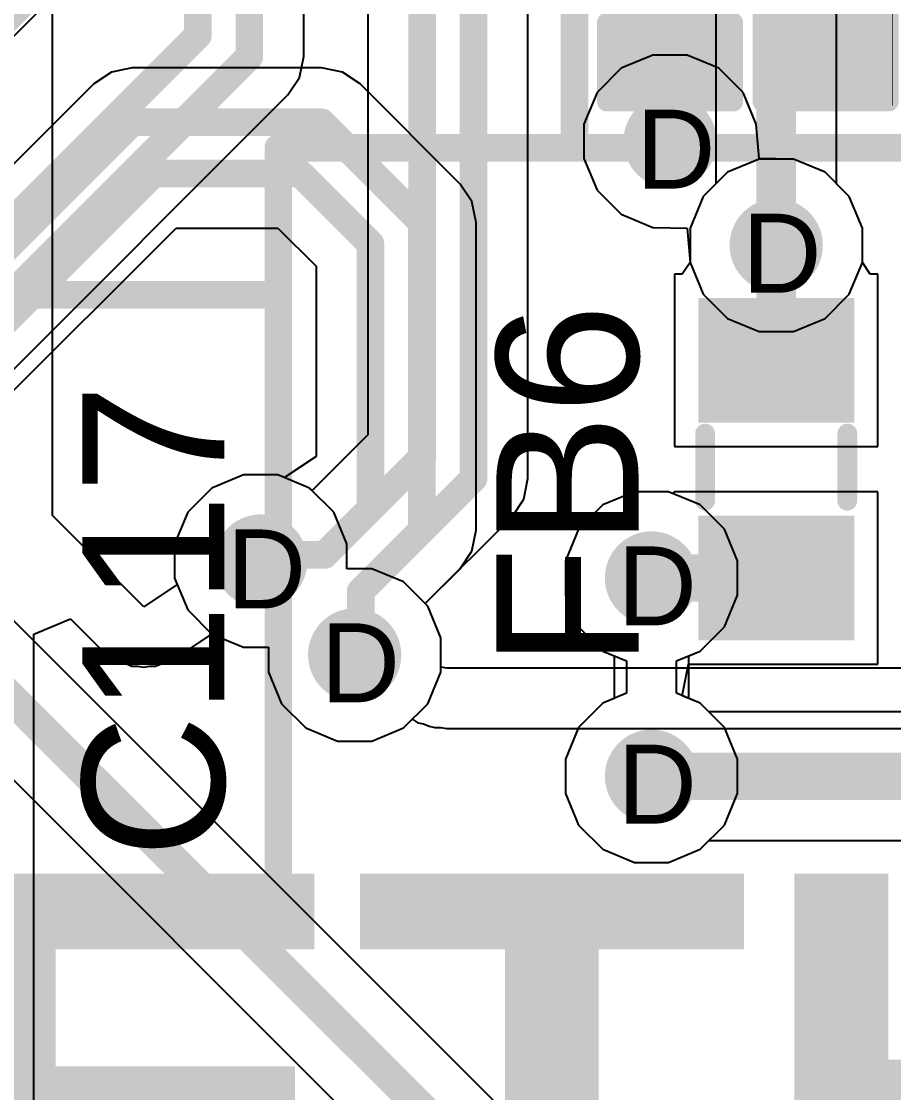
# Model space of a CAD drawing. Header units: inches. Extents: x -11 to 5428, y 0 to 5423.
# Drawn here: x 197.03 to 202.64, y 26.29 to 33.18 of the extents above; entities that cross this region are included whole.
import ezdxf

# ---------------------------------------------------------------- set-up
doc = ezdxf.new("R2010")
doc.units = ezdxf.units.IN
for name, color, linetype in [('Bottom Layer', 5, 'Continuous'), ('Drill Drawing', 1, 'Continuous'), ('GND', 16, 'Continuous'), ('PWR', 76, 'Continuous'), ('Top Layer', 1, 'Continuous'), ('Top Overlay', 2, 'Continuous'), ('Top Paste', 8, 'Continuous'), ('Top Solder', 216, 'Continuous'), ('Via Holes', 16, 'Continuous')]:
    doc.layers.add(name, color=color, linetype=linetype)
doc.styles.add('Arial', font='', dxfattribs={"height": 0.2})
doc.styles.add('Arial_Bold', font='', dxfattribs={"height": 0.2})
doc.styles.get('Arial').set_extended_font_data('Arial')
doc.styles.get('Arial_Bold').set_extended_font_data('Arial', bold=True)

# ---------------------------------------------------------------- blocks, each defined once
blk = doc.blocks.new('C___0402_306')
at = {"layer": 'Top Layer'}
for points in [[(-0.6985, -0.3175), (-0.6985, 0.3175), (-0.2413, 0.3175), (-0.2413, -0.3175)], [(0.2413, -0.3175), (0.2413, 0.3175), (0.6985, 0.3175), (0.6985, -0.3175)]]:
    blk.add_hatch(color=1, dxfattribs=at).paths.add_polyline_path(points)
at = {"layer": 'Top Paste'}
for points in [[(-0.6985, -0.3175), (-0.6985, 0.3175), (-0.2413, 0.3175), (-0.2413, -0.3175)], [(0.2413, -0.3175), (0.2413, 0.3175), (0.6985, 0.3175), (0.6985, -0.3175)]]:
    blk.add_hatch(color=8, dxfattribs=at).paths.add_polyline_path(points)
at = {"layer": 'Top Solder'}
for points in [[(-0.7585, -0.3775), (-0.7585, 0.3775), (-0.1813, 0.3775), (-0.1813, -0.3775)], [(0.1813, -0.3775), (0.1813, 0.3775), (0.7585, 0.3775), (0.7585, -0.3775)]]:
    blk.add_hatch(color=216, dxfattribs=at).paths.add_polyline_path(points)
at = {"layer": 'Top Overlay'}
for points in [[(-0.7874, -0.4064, 0.127, 0.127, 0), (-0.7874, 0.4064, 0.127, 0.127, 0)], [(-0.2794, 0.4064, 0.127, 0.127, 0), (-0.7874, 0.4064, 0.127, 0.127, 0)], [(0.7874, 0.4064, 0.127, 0.127, 0), (0.2794, 0.4064, 0.127, 0.127, 0)], [(0.7874, -0.4064, 0.127, 0.127, 0), (0.7874, 0.4064, 0.127, 0.127, 0)], [(-0.2794, -0.4064, 0.127, 0.127, 0), (-0.7874, -0.4064, 0.127, 0.127, 0)], [(0.7874, -0.4064, 0.127, 0.127, 0), (0.2794, -0.4064, 0.127, 0.127, 0)]]:
    blk.add_lwpolyline(points, format="xyseb", dxfattribs=at)
for points in [[(-0.8192, 0.4064, 0.0635, 0.0635, 1), (-0.7557, 0.4064, 0.0635, 0.0635, 1)], [(-0.8192, 0.4064, 0.0635, 0.0635, 1), (-0.7557, 0.4064, 0.0635, 0.0635, 1)], [(-0.3112, 0.4064, 0.0635, 0.0635, 1), (-0.2477, 0.4064, 0.0635, 0.0635, 1)], [(0.2476, 0.4064, 0.0635, 0.0635, 1), (0.3111, 0.4064, 0.0635, 0.0635, 1)], [(0.7556, 0.4064, 0.0635, 0.0635, 1), (0.8191, 0.4064, 0.0635, 0.0635, 1)], [(0.7556, 0.4064, 0.0635, 0.0635, 1), (0.8191, 0.4064, 0.0635, 0.0635, 1)], [(-0.8192, -0.4064, 0.0635, 0.0635, 1), (-0.7557, -0.4064, 0.0635, 0.0635, 1)], [(-0.8192, -0.4064, 0.0635, 0.0635, 1), (-0.7557, -0.4064, 0.0635, 0.0635, 1)], [(-0.3112, -0.4064, 0.0635, 0.0635, 1), (-0.2477, -0.4064, 0.0635, 0.0635, 1)], [(0.2476, -0.4064, 0.0635, 0.0635, 1), (0.3111, -0.4064, 0.0635, 0.0635, 1)], [(0.7556, -0.4064, 0.0635, 0.0635, 1), (0.8191, -0.4064, 0.0635, 0.0635, 1)], [(0.7556, -0.4064, 0.0635, 0.0635, 1), (0.8191, -0.4064, 0.0635, 0.0635, 1)]]:
    blk.add_lwpolyline(points, format="xyseb", close=True, dxfattribs=at)
blk = doc.blocks.new('IND_0603__1608_M_______331')
at = {"layer": 'Top Layer'}
for points in [[(-1, 0.4), (-0.4, 0.4), (-0.4, -0.4), (-1, -0.4)], [(0.4, 0.4), (1, 0.4), (1, -0.4), (0.4, -0.4)]]:
    blk.add_hatch(color=1, dxfattribs=at).paths.add_polyline_path(points)
at = {"layer": 'Top Paste'}
for points in [[(-1, 0.4), (-0.4, 0.4), (-0.4, -0.4), (-1, -0.4)], [(0.4, 0.4), (1, 0.4), (1, -0.4), (0.4, -0.4)]]:
    blk.add_hatch(color=8, dxfattribs=at).paths.add_polyline_path(points)
at = {"layer": 'Top Solder'}
for points in [[(-1.1016, 0.5016), (-0.2984, 0.5016), (-0.2984, -0.5016), (-1.1016, -0.5016)], [(0.2984, 0.5016), (1.1016, 0.5016), (1.1016, -0.5016), (0.2984, -0.5016)]]:
    blk.add_hatch(color=216, dxfattribs=at).paths.add_polyline_path(points)
at = {"layer": 'Top Overlay'}
for points in [[(-0.2032, 0.4572, 0.127, 0.127, 0), (0.2286, 0.4572, 0.127, 0.127, 0)], [(-0.2032, -0.4572, 0.127, 0.127, 0), (0.2286, -0.4572, 0.127, 0.127, 0)]]:
    blk.add_lwpolyline(points, format="xyseb", dxfattribs=at)
for points in [[(-0.2349, 0.4572, 0.0635, 0.0635, 1), (-0.1714, 0.4572, 0.0635, 0.0635, 1)], [(0.1968, 0.4572, 0.0635, 0.0635, 1), (0.2604, 0.4572, 0.0635, 0.0635, 1)], [(-0.2349, -0.4572, 0.0635, 0.0635, 1), (-0.1714, -0.4572, 0.0635, 0.0635, 1)], [(0.1968, -0.4572, 0.0635, 0.0635, 1), (0.2604, -0.4572, 0.0635, 0.0635, 1)]]:
    blk.add_lwpolyline(points, format="xyseb", close=True, dxfattribs=at)
blk = doc.blocks.new('R___0402_344')
at = {"layer": 'Top Layer'}
for points in [[(-0.6985, -0.3175), (-0.6985, 0.3175), (-0.2413, 0.3175), (-0.2413, -0.3175)], [(0.2413, -0.3175), (0.2413, 0.3175), (0.6985, 0.3175), (0.6985, -0.3175)]]:
    blk.add_hatch(color=1, dxfattribs=at).paths.add_polyline_path(points)
at = {"layer": 'Top Paste'}
for points in [[(-0.6985, -0.3175), (-0.6985, 0.3175), (-0.2413, 0.3175), (-0.2413, -0.3175)], [(0.2413, -0.3175), (0.2413, 0.3175), (0.6985, 0.3175), (0.6985, -0.3175)]]:
    blk.add_hatch(color=8, dxfattribs=at).paths.add_polyline_path(points)
at = {"layer": 'Top Solder'}
for points in [[(-0.7535, -0.3725), (-0.7535, 0.3725), (-0.1863, 0.3725), (-0.1863, -0.3725)], [(0.1863, -0.3725), (0.1863, 0.3725), (0.7535, 0.3725), (0.7535, -0.3725)]]:
    blk.add_hatch(color=216, dxfattribs=at).paths.add_polyline_path(points)
at = {"layer": 'Top Overlay'}
for points in [[(-0.7874, 0.4064, 0.127, 0.127, 0), (-0.7874, -0.4064, 0.127, 0.127, 0)], [(-0.7874, 0.4064, 0.127, 0.127, 0), (0.7874, 0.4064, 0.127, 0.127, 0)], [(0.7874, 0.4064, 0.127, 0.127, 0), (0.7874, -0.4064, 0.127, 0.127, 0)], [(-0.7874, -0.4064, 0.127, 0.127, 0), (0.7874, -0.4064, 0.127, 0.127, 0)], [(-0.8128, -0.4318, 0.00323, 0.00323, 0), (0.8128, -0.4318, 0.00323, 0.00323, 0)]]:
    blk.add_lwpolyline(points, format="xyseb", dxfattribs=at)
for points in [[(-0.8191, 0.4064, 0.0635, 0.0635, 1), (-0.7556, 0.4064, 0.0635, 0.0635, 1)], [(-0.8191, 0.4064, 0.0635, 0.0635, 1), (-0.7556, 0.4064, 0.0635, 0.0635, 1)], [(0.7557, 0.4064, 0.0635, 0.0635, 1), (0.8192, 0.4064, 0.0635, 0.0635, 1)], [(0.7557, 0.4064, 0.0635, 0.0635, 1), (0.8192, 0.4064, 0.0635, 0.0635, 1)], [(-0.8191, -0.4064, 0.0635, 0.0635, 1), (-0.7556, -0.4064, 0.0635, 0.0635, 1)], [(-0.8191, -0.4064, 0.0635, 0.0635, 1), (-0.7556, -0.4064, 0.0635, 0.0635, 1)], [(0.7557, -0.4064, 0.0635, 0.0635, 1), (0.8192, -0.4064, 0.0635, 0.0635, 1)], [(0.7557, -0.4064, 0.0635, 0.0635, 1), (0.8192, -0.4064, 0.0635, 0.0635, 1)], [(-0.8136, -0.4318, 0.00161, 0.00161, 1), (-0.812, -0.4318, 0.00161, 0.00161, 1)], [(0.812, -0.4318, 0.00161, 0.00161, 1), (0.8136, -0.4318, 0.00161, 0.00161, 1)]]:
    blk.add_lwpolyline(points, format="xyseb", close=True, dxfattribs=at)

msp = doc.modelspace()

# ---------------------------------------------------------------- hatches: boundary and pattern name
at = {"layer": 'Bottom Layer'}
h = msp.add_hatch(color=5, dxfattribs=at)
edge = h.paths.add_edge_path()
edge.add_arc((201.2027, 32.4051), 0.3, 0, 360)
h = msp.add_hatch(color=5, dxfattribs=at)
edge = h.paths.add_edge_path()
edge.add_arc((201.8852, 31.7356), 0.3, 0, 360)
h = msp.add_hatch(color=5, dxfattribs=at)
edge = h.paths.add_edge_path()
edge.add_arc((198.5706, 29.705), 0.3, 0, 360)
h = msp.add_hatch(color=5, dxfattribs=at)
edge = h.paths.add_edge_path()
edge.add_arc((201.0832, 29.596), 0.3, 0, 360)
h = msp.add_hatch(color=5, dxfattribs=at)
edge = h.paths.add_edge_path()
edge.add_arc((199.1745, 29.1011), 0.3, 0, 360)
h = msp.add_hatch(color=5, dxfattribs=at)
edge = h.paths.add_edge_path()
edge.add_arc((201.0832, 28.321), 0.3, 0, 360)
at = {"layer": 'GND'}
h = msp.add_hatch(color=16, dxfattribs=at)
edge = h.paths.add_edge_path()
edge.add_arc((201.2027, 32.4051), 0.3, 0, 360)
h = msp.add_hatch(color=16, dxfattribs=at)
edge = h.paths.add_edge_path()
edge.add_arc((201.8852, 31.7356), 0.3, 0, 360)
h = msp.add_hatch(color=16, dxfattribs=at)
edge = h.paths.add_edge_path()
edge.add_arc((198.5706, 29.705), 0.3, 0, 360)
h = msp.add_hatch(color=16, dxfattribs=at)
edge = h.paths.add_edge_path()
edge.add_arc((201.0832, 29.596), 0.3, 0, 360)
h = msp.add_hatch(color=16, dxfattribs=at)
edge = h.paths.add_edge_path()
edge.add_arc((199.1745, 29.1011), 0.3, 0, 360)
h = msp.add_hatch(color=16, dxfattribs=at)
edge = h.paths.add_edge_path()
edge.add_arc((201.0832, 28.321), 0.3, 0, 360)
at = {"layer": 'PWR'}
h = msp.add_hatch(color=76, dxfattribs=at)
edge = h.paths.add_edge_path()
edge.add_arc((201.2027, 32.4051), 0.3, 0, 360)
h = msp.add_hatch(color=76, dxfattribs=at)
edge = h.paths.add_edge_path()
edge.add_arc((201.8852, 31.7356), 0.3, 0, 360)
h = msp.add_hatch(color=76, dxfattribs=at)
edge = h.paths.add_edge_path()
edge.add_arc((198.5706, 29.705), 0.3, 0, 360)
h = msp.add_hatch(color=76, dxfattribs=at)
edge = h.paths.add_edge_path()
edge.add_arc((201.0832, 29.596), 0.3, 0, 360)
h = msp.add_hatch(color=76, dxfattribs=at)
edge = h.paths.add_edge_path()
edge.add_arc((199.1745, 29.1011), 0.3, 0, 360)
h = msp.add_hatch(color=76, dxfattribs=at)
edge = h.paths.add_edge_path()
edge.add_arc((201.0832, 28.321), 0.3, 0, 360)
at = {"layer": 'Top Layer'}
h = msp.add_hatch(color=1, dxfattribs=at)
edge = h.paths.add_edge_path()
edge.add_arc((201.2027, 32.4051), 0.3, 0, 360)
h = msp.add_hatch(color=1, dxfattribs=at)
edge = h.paths.add_edge_path()
edge.add_arc((201.8852, 31.7356), 0.3, 0, 360)
h = msp.add_hatch(color=1, dxfattribs=at)
edge = h.paths.add_edge_path()
edge.add_arc((198.5706, 29.705), 0.3, 0, 360)
h = msp.add_hatch(color=1, dxfattribs=at)
edge = h.paths.add_edge_path()
edge.add_arc((201.0832, 29.596), 0.3, 0, 360)
h = msp.add_hatch(color=1, dxfattribs=at)
edge = h.paths.add_edge_path()
edge.add_arc((199.1745, 29.1011), 0.3, 0, 360)
h = msp.add_hatch(color=1, dxfattribs=at)
edge = h.paths.add_edge_path()
edge.add_arc((201.0832, 28.321), 0.3, 0, 360)
at = {"layer": 'Via Holes'}
h = msp.add_hatch(color=7, dxfattribs=at)
edge = h.paths.add_edge_path()
edge.add_arc((201.2027, 32.4051), 0.15, 0, 360)
h = msp.add_hatch(color=7, dxfattribs=at)
edge = h.paths.add_edge_path()
edge.add_arc((201.8852, 31.7356), 0.15, 0, 360)
h = msp.add_hatch(color=7, dxfattribs=at)
edge = h.paths.add_edge_path()
edge.add_arc((198.5706, 29.705), 0.15, 0, 360)
h = msp.add_hatch(color=7, dxfattribs=at)
edge = h.paths.add_edge_path()
edge.add_arc((201.0832, 29.596), 0.15, 0, 360)
h = msp.add_hatch(color=7, dxfattribs=at)
edge = h.paths.add_edge_path()
edge.add_arc((199.1745, 29.1011), 0.15, 0, 360)
h = msp.add_hatch(color=7, dxfattribs=at)
edge = h.paths.add_edge_path()
edge.add_arc((201.0832, 28.321), 0.15, 0, 360)

# ---------------------------------------------------------------- linework, layer by layer
at = {"layer": 'Bottom Layer'}
for p, q in [((196.6646, 32.7637), (198.7522, 34.8513)), ((202.2737, 32.1306), (202.2737, 33.9378)), ((201.4968, 33.7769), (201.4968, 32.1306)), ((197.7439, 32.8763), (197.6101, 32.8497)), ((198.9618, 32.8763), (197.7439, 32.8763)), ((199.0956, 32.8497), (198.9618, 32.8763)), ((197.6101, 32.8497), (197.4967, 32.7739)), ((199.2091, 32.7739), (199.0956, 32.8497)), ((197.4967, 32.7739), (196.7494, 32.0265)), ((197.4967, 32.7739), (197.4967, 32.7739)), ((199.8532, 32.1298), (199.2091, 32.7739)), ((199.9289, 32.0164), (199.8532, 32.1298)), ((201.4968, 32.1306), (201.4155, 32.0494)), ((202.3549, 32.0494), (202.2737, 32.1306)), ((201.4155, 32.0494), (201.3312, 31.8458)), ((202.4392, 31.8458), (202.3549, 32.0494)), ((199.9556, 31.8826), (199.9289, 32.0164)), ((196.6654, 30.4868), (198.0255, 31.8469)), ((198.0255, 31.8469), (198.6803, 31.8469)), ((198.6803, 31.8469), (198.9261, 31.601)), ((199.9556, 29.9029), (199.9556, 31.8826)), ((199.9556, 31.8826), (199.9556, 31.8826)), ((201.3312, 31.8458), (201.3312, 31.6254)), ((202.4392, 31.6254), (202.4392, 31.8458)), ((201.3312, 31.6254), (201.4155, 31.4218)), ((202.3549, 31.4218), (202.4392, 31.6254)), ((198.9261, 31.601), (198.9261, 30.3773)), ((201.4155, 31.4218), (201.5714, 31.2659)), ((202.199, 31.2659), (202.3549, 31.4218)), ((201.5714, 31.2659), (201.775, 31.1816)), ((201.9954, 31.1816), (202.199, 31.2659)), ((201.775, 31.1816), (201.9954, 31.1816)), ((198.9261, 30.3773), (198.7229, 30.2415)), ((198.4604, 30.259), (198.2568, 30.1746)), ((198.6808, 30.259), (198.4604, 30.259)), ((198.7229, 30.2415), (198.6808, 30.259)), ((198.2568, 30.1746), (198.101, 30.0188)), ((200.973, 30.1499), (200.7694, 30.0656)), ((201.1934, 30.1499), (200.973, 30.1499)), ((201.397, 30.0656), (201.1934, 30.1499)), ((200.7694, 30.0656), (200.6136, 29.9098)), ((201.5529, 29.9098), (201.397, 30.0656)), ((198.101, 30.0188), (198.0166, 29.8152)), ((199.9289, 29.7691), (199.9556, 29.9029)), ((200.6136, 29.9098), (200.5292, 29.7061)), ((201.6372, 29.7061), (201.5529, 29.9098)), ((198.0166, 29.8152), (198.0166, 29.5948)), ((199.8532, 29.6557), (199.9289, 29.7691)), ((200.5292, 29.7061), (200.5292, 29.4858)), ((201.6372, 29.4858), (201.6372, 29.7061)), ((199.6282, 29.4308), (199.8532, 29.6557)), ((198.0166, 29.5948), (198.101, 29.3911)), ((200.5292, 29.4858), (200.6136, 29.2821)), ((201.5529, 29.2821), (201.6372, 29.4858)), ((199.6441, 29.4149), (199.6282, 29.4308)), ((198.101, 29.3911), (198.2568, 29.2353)), ((199.7285, 29.2113), (199.6441, 29.4149)), ((200.6136, 29.2821), (200.7694, 29.1263)), ((201.397, 29.1263), (201.5529, 29.2821)), ((198.2568, 29.2353), (198.4604, 29.151)), ((199.7285, 28.9909), (199.7285, 29.2113)), ((198.4604, 29.151), (198.6205, 29.151)), ((198.6205, 29.151), (198.6205, 28.9909)), ((200.7694, 29.1263), (200.9229, 29.0627)), ((201.2436, 29.0627), (201.397, 29.1263)), ((200.9229, 29.0627), (200.9229, 28.8542)), ((201.2436, 28.8542), (201.2436, 29.0627)), ((198.6205, 28.9909), (198.7048, 28.7873)), ((199.6441, 28.7873), (199.7285, 28.9909)), ((200.9229, 28.8542), (200.7694, 28.7906)), ((201.397, 28.7906), (201.2436, 28.8542)), ((198.7048, 28.7873), (198.8607, 28.6314)), ((199.4883, 28.6314), (199.6441, 28.7873)), ((200.7694, 28.7906), (200.6136, 28.6348)), ((201.5529, 28.6348), (201.397, 28.7906)), ((198.8607, 28.6314), (199.0643, 28.5471)), ((199.2847, 28.5471), (199.4883, 28.6314)), ((200.6136, 28.6348), (200.5292, 28.4312)), ((201.6372, 28.4312), (201.5529, 28.6348)), ((199.0643, 28.5471), (199.2847, 28.5471)), ((200.5292, 28.4312), (200.5292, 28.2108)), ((201.6372, 28.2108), (201.6372, 28.4312)), ((200.5292, 28.2108), (200.6136, 28.0072)), ((201.5529, 28.0072), (201.6372, 28.2108)), ((200.6136, 28.0072), (200.7694, 27.8513)), ((201.397, 27.8513), (201.5529, 28.0072)), ((200.7694, 27.8513), (200.973, 27.767)), ((201.1934, 27.767), (201.397, 27.8513)), ((200.973, 27.767), (201.1934, 27.767))]:
    msp.add_line(p, q, dxfattribs=at)
for points in [[(201.8852, 31.7356, 0.254, 0.254, 0), (201.8852, 33.9378, 0.254, 0.254, 0)], [(196.2814, 31.0642, 0.1778, 0.1778, 0), (197.7439, 32.5267, 0.1778, 0.1778, 0)], [(197.7439, 32.5267, 0.1778, 0.1778, 0), (198.9618, 32.5267, 0.1778, 0.1778, 0)], [(198.9618, 32.5267, 0.1778, 0.1778, 0), (199.6059, 31.8826, 0.1778, 0.1778, 0)], [(196.4182, 30.734, 0.1778, 0.1778, 0), (197.8807, 32.1965, 0.1778, 0.1778, 0)], [(197.8807, 32.1965, 0.1778, 0.1778, 0), (198.8251, 32.1965, 0.1778, 0.1778, 0)], [(198.8251, 32.1965, 0.1778, 0.1778, 0), (199.2757, 31.7458, 0.1778, 0.1778, 0)], [(199.6059, 29.9029, 0.1778, 0.1778, 0), (199.6059, 31.8826, 0.1778, 0.1778, 0)], [(199.2757, 30.0397, 0.1778, 0.1778, 0), (199.2757, 31.7458, 0.1778, 0.1778, 0)], [(198.98, 29.744, 0.1778, 0.1778, 0), (199.2757, 30.0397, 0.1778, 0.1778, 0)], [(199.2135, 29.5105, 0.1778, 0.1778, 0), (199.6059, 29.9029, 0.1778, 0.1778, 0)], [(198.5706, 29.705, 0.1778, 0.1778, 0), (198.6096, 29.744, 0.1778, 0.1778, 0)], [(198.6096, 29.744, 0.1778, 0.1778, 0), (198.98, 29.744, 0.1778, 0.1778, 0)], [(199.2135, 29.1401, 0.1778, 0.1778, 0), (199.2135, 29.5105, 0.1778, 0.1778, 0)], [(199.1745, 29.1011, 0.1778, 0.1778, 0), (199.2135, 29.1401, 0.1778, 0.1778, 0)]]:
    msp.add_lwpolyline(points, format="xyseb", dxfattribs=at)
for points in [[(197.6995, 32.5267, 0.0889, 0.0889, 1), (197.7884, 32.5267, 0.0889, 0.0889, 1)], [(197.6995, 32.5267, 0.0889, 0.0889, 1), (197.7884, 32.5267, 0.0889, 0.0889, 1)], [(198.9174, 32.5267, 0.0889, 0.0889, 1), (199.0063, 32.5267, 0.0889, 0.0889, 1)], [(198.9174, 32.5267, 0.0889, 0.0889, 1), (199.0063, 32.5267, 0.0889, 0.0889, 1)], [(197.8363, 32.1965, 0.0889, 0.0889, 1), (197.9252, 32.1965, 0.0889, 0.0889, 1)], [(197.8363, 32.1965, 0.0889, 0.0889, 1), (197.9252, 32.1965, 0.0889, 0.0889, 1)], [(198.7806, 32.1965, 0.0889, 0.0889, 1), (198.8695, 32.1965, 0.0889, 0.0889, 1)], [(198.7806, 32.1965, 0.0889, 0.0889, 1), (198.8695, 32.1965, 0.0889, 0.0889, 1)], [(199.5615, 31.8826, 0.0889, 0.0889, 1), (199.6504, 31.8826, 0.0889, 0.0889, 1)], [(199.5615, 31.8826, 0.0889, 0.0889, 1), (199.6504, 31.8826, 0.0889, 0.0889, 1)], [(199.2313, 31.7458, 0.0889, 0.0889, 1), (199.3202, 31.7458, 0.0889, 0.0889, 1)], [(199.2313, 31.7458, 0.0889, 0.0889, 1), (199.3202, 31.7458, 0.0889, 0.0889, 1)], [(201.8217, 31.7356, 0.127, 0.127, 1), (201.9487, 31.7356, 0.127, 0.127, 1)], [(199.2313, 30.0397, 0.0889, 0.0889, 1), (199.3202, 30.0397, 0.0889, 0.0889, 1)], [(199.2313, 30.0397, 0.0889, 0.0889, 1), (199.3202, 30.0397, 0.0889, 0.0889, 1)], [(199.5615, 29.9029, 0.0889, 0.0889, 1), (199.6504, 29.9029, 0.0889, 0.0889, 1)], [(199.5615, 29.9029, 0.0889, 0.0889, 1), (199.6504, 29.9029, 0.0889, 0.0889, 1)], [(198.5652, 29.744, 0.0889, 0.0889, 1), (198.6541, 29.744, 0.0889, 0.0889, 1)], [(198.5652, 29.744, 0.0889, 0.0889, 1), (198.6541, 29.744, 0.0889, 0.0889, 1)], [(198.9356, 29.744, 0.0889, 0.0889, 1), (199.0245, 29.744, 0.0889, 0.0889, 1)], [(198.9356, 29.744, 0.0889, 0.0889, 1), (199.0245, 29.744, 0.0889, 0.0889, 1)], [(198.5262, 29.705, 0.0889, 0.0889, 1), (198.6151, 29.705, 0.0889, 0.0889, 1)], [(199.1691, 29.5105, 0.0889, 0.0889, 1), (199.258, 29.5105, 0.0889, 0.0889, 1)], [(199.1691, 29.5105, 0.0889, 0.0889, 1), (199.258, 29.5105, 0.0889, 0.0889, 1)], [(199.1691, 29.1401, 0.0889, 0.0889, 1), (199.258, 29.1401, 0.0889, 0.0889, 1)], [(199.1691, 29.1401, 0.0889, 0.0889, 1), (199.258, 29.1401, 0.0889, 0.0889, 1)], [(199.13, 29.1011, 0.0889, 0.0889, 1), (199.2189, 29.1011, 0.0889, 0.0889, 1)]]:
    msp.add_lwpolyline(points, format="xyseb", close=True, dxfattribs=at)
at = {"layer": 'GND'}
for p, q in [((201.775, 32.2896), (201.5714, 32.2053)), ((201.9954, 32.2896), (201.775, 32.2896)), ((202.199, 32.2053), (201.9954, 32.2896)), ((201.5714, 32.2053), (201.4155, 32.0494)), ((202.3549, 32.0494), (202.199, 32.2053)), ((201.4155, 32.0494), (201.3312, 31.8458)), ((202.4392, 31.8458), (202.3549, 32.0494)), ((201.3312, 31.8458), (201.3312, 31.6254)), ((202.4392, 31.6254), (202.4392, 31.8458)), ((201.3312, 31.6254), (201.4155, 31.4218)), ((202.3549, 31.4218), (202.4392, 31.6254)), ((201.4155, 31.4218), (201.5714, 31.2659)), ((202.199, 31.2659), (202.3549, 31.4218)), ((201.5714, 31.2659), (201.775, 31.1816)), ((201.9954, 31.1816), (202.199, 31.2659)), ((201.775, 31.1816), (201.9954, 31.1816)), ((198.4604, 30.259), (198.2568, 30.1746)), ((198.6808, 30.259), (198.4604, 30.259)), ((198.8844, 30.1746), (198.6808, 30.259)), ((198.2568, 30.1746), (198.101, 30.0188)), ((199.0403, 30.0188), (198.8844, 30.1746)), ((200.973, 30.1499), (200.7694, 30.0656)), ((201.1934, 30.1499), (200.973, 30.1499)), ((201.397, 30.0656), (201.1934, 30.1499)), ((200.7694, 30.0656), (200.6136, 29.9098)), ((201.5529, 29.9098), (201.397, 30.0656)), ((198.101, 30.0188), (198.0166, 29.8152)), ((199.1246, 29.8152), (199.0403, 30.0188)), ((200.6136, 29.9098), (200.5292, 29.7061)), ((201.6372, 29.7061), (201.5529, 29.9098)), ((198.0166, 29.8152), (198.0166, 29.5948)), ((199.1246, 29.6551), (199.1246, 29.8152)), ((200.5292, 29.7061), (200.5292, 29.4858)), ((201.6372, 29.4858), (201.6372, 29.7061)), ((199.2847, 29.6551), (199.1246, 29.6551)), ((199.4883, 29.5708), (199.2847, 29.6551)), ((198.0166, 29.5948), (198.101, 29.3911)), ((199.6441, 29.4149), (199.4883, 29.5708)), ((200.5292, 29.4858), (200.6136, 29.2821)), ((201.5529, 29.2821), (201.6372, 29.4858)), ((198.101, 29.3911), (198.2568, 29.2353)), ((199.7285, 29.2113), (199.6441, 29.4149)), ((200.6136, 29.2821), (200.7694, 29.1263)), ((201.397, 29.1263), (201.5529, 29.2821)), ((198.2568, 29.2353), (198.4604, 29.151)), ((199.7285, 28.9909), (199.7285, 29.2113)), ((198.4604, 29.151), (198.6205, 29.151)), ((198.6205, 29.151), (198.6205, 28.9909)), ((200.7694, 29.1263), (200.8427, 29.0959)), ((200.8427, 29.0959), (200.8427, 28.821)), ((201.3237, 29.0959), (201.397, 29.1263)), ((201.3237, 28.821), (201.3237, 29.0959)), ((198.6205, 28.9909), (198.7048, 28.7873)), ((199.6441, 28.7873), (199.7285, 28.9909)), ((200.8427, 28.821), (200.7694, 28.7906)), ((201.397, 28.7906), (201.3237, 28.821)), ((198.7048, 28.7873), (198.8607, 28.6314)), ((199.4883, 28.6314), (199.6441, 28.7873)), ((200.7694, 28.7906), (200.6136, 28.6348)), ((201.5529, 28.6348), (201.397, 28.7906)), ((198.8607, 28.6314), (199.0643, 28.5471)), ((199.2847, 28.5471), (199.4883, 28.6314)), ((200.6136, 28.6348), (200.5292, 28.4312)), ((201.6372, 28.4312), (201.5529, 28.6348)), ((199.0643, 28.5471), (199.2847, 28.5471)), ((200.5292, 28.4312), (200.5292, 28.2108)), ((201.6372, 28.2108), (201.6372, 28.4312)), ((200.5292, 28.2108), (200.6136, 28.0072)), ((201.5529, 28.0072), (201.6372, 28.2108)), ((200.6136, 28.0072), (200.7694, 27.8513)), ((201.397, 27.8513), (201.5529, 28.0072)), ((200.7694, 27.8513), (200.973, 27.767)), ((201.1934, 27.767), (201.397, 27.8513)), ((200.973, 27.767), (201.1934, 27.767))]:
    msp.add_line(p, q, dxfattribs=at)
at = {"layer": 'PWR'}
for p, q in [((197.231, 29.9974), (197.231, 35.777)), ((201.0925, 32.9591), (200.8889, 32.8748)), ((201.3129, 32.9591), (201.0925, 32.9591)), ((201.5165, 32.8748), (201.3129, 32.9591)), ((200.8889, 32.8748), (200.733, 32.7189)), ((201.6724, 32.7189), (201.5165, 32.8748)), ((200.733, 32.7189), (200.6487, 32.5153)), ((201.7567, 32.5153), (201.6724, 32.7189)), ((200.6487, 32.5153), (200.6487, 32.2949)), ((201.7746, 32.2945), (201.7567, 32.5153)), ((200.6487, 32.2949), (200.733, 32.0913)), ((201.9914, 32.2896), (201.7746, 32.2945)), ((201.9954, 32.2896), (201.9914, 32.2896)), ((202.199, 32.2053), (201.9954, 32.2896)), ((202.3549, 32.0494), (202.199, 32.2053)), ((200.733, 32.0913), (200.8889, 31.9355)), ((202.4392, 31.8458), (202.3549, 32.0494)), ((200.8889, 31.9355), (201.0925, 31.8511)), ((201.0925, 31.8511), (201.0965, 31.8511)), ((201.0965, 31.8511), (201.3133, 31.8462)), ((201.3133, 31.8462), (201.3312, 31.6254)), ((202.4392, 31.6254), (202.4392, 31.8458)), ((201.3312, 31.6254), (201.4155, 31.4218)), ((202.3549, 31.4218), (202.4392, 31.6254)), ((201.4155, 31.4218), (201.5714, 31.2659)), ((202.199, 31.2659), (202.3549, 31.4218)), ((201.5714, 31.2659), (201.775, 31.1816)), ((201.9954, 31.1816), (202.199, 31.2659)), ((201.775, 31.1816), (201.9954, 31.1816)), ((198.4604, 30.259), (198.2568, 30.1746)), ((198.6808, 30.259), (198.4604, 30.259)), ((198.8844, 30.1746), (198.6808, 30.259)), ((198.2568, 30.1746), (198.101, 30.0188)), ((199.0403, 30.0188), (198.8844, 30.1746)), ((197.8181, 29.4103), (197.231, 29.9974)), ((198.101, 30.0188), (198.0166, 29.8152)), ((199.1246, 29.8152), (199.0403, 30.0188)), ((198.0166, 29.8152), (198.0166, 29.5948)), ((199.1246, 29.6551), (199.1246, 29.8152)), ((199.2847, 29.6551), (199.1246, 29.6551)), ((199.4883, 29.5708), (199.2847, 29.6551)), ((198.0166, 29.5948), (198.0334, 29.5542)), ((199.6441, 29.4149), (199.4883, 29.5708)), ((198.0334, 29.5542), (197.8181, 29.4103)), ((197.8181, 29.4103), (197.8181, 29.4103)), ((199.7285, 29.2113), (199.6441, 29.4149)), ((197.1115, 29.2357), (197.3461, 29.3329)), ((197.3461, 29.3329), (197.5434, 29.1356)), ((197.1115, 24.3729), (197.1115, 29.2357)), ((198.0339, 29.0873), (198.2492, 29.2312)), ((198.2492, 29.2312), (198.2533, 29.2353)), ((198.2533, 29.2353), (198.2568, 29.2353)), ((198.2568, 29.2353), (198.4604, 29.151)), ((199.7285, 29.0234), (199.7285, 29.2113)), ((198.4604, 29.151), (198.6205, 29.151)), ((198.6205, 29.151), (198.6205, 28.9909)), ((197.5434, 29.1356), (197.5752, 29.1144)), ((197.5752, 29.1144), (197.6023, 29.0873)), ((197.6023, 29.0873), (197.6376, 29.0727)), ((197.6376, 29.0727), (197.6694, 29.0514)), ((197.9667, 29.0514), (197.9985, 29.0727)), ((197.9985, 29.0727), (198.0339, 29.0873)), ((197.6694, 29.0514), (197.707, 29.044)), ((197.707, 29.044), (197.7423, 29.0293)), ((197.7423, 29.0293), (197.7805, 29.0293)), ((197.7805, 29.0293), (197.8181, 29.0219)), ((197.8181, 29.0219), (197.8556, 29.0293)), ((197.8556, 29.0293), (197.8939, 29.0293)), ((197.8939, 29.0293), (197.9292, 29.044)), ((197.9292, 29.044), (197.9667, 29.0514)), ((199.7667, 29.0158), (199.7285, 29.0234)), ((205.0286, 29.0158), (199.7667, 29.0158)), ((198.6205, 28.9909), (198.7048, 28.7873)), ((198.7048, 28.7873), (198.8607, 28.6314)), ((199.4883, 28.6314), (199.5442, 28.6873)), ((199.5442, 28.6873), (199.548, 28.6858)), ((199.548, 28.6858), (199.5798, 28.6645)), ((199.5798, 28.6645), (199.6173, 28.657)), ((198.8607, 28.6314), (199.0643, 28.5471)), ((199.2847, 28.5471), (199.4883, 28.6314)), ((199.6173, 28.657), (199.6527, 28.6424)), ((199.6527, 28.6424), (199.691, 28.6348)), ((199.691, 28.6348), (199.7292, 28.6348)), ((199.7292, 28.6348), (199.7667, 28.6273)), ((199.7667, 28.6273), (205.0081, 28.6273)), ((199.0643, 28.5471), (199.2847, 28.5471))]:
    msp.add_line(p, q, dxfattribs=at)
at = {"layer": 'Top Layer'}
for p, q in [((200.2886, 30.236), (200.2886, 33.7817)), ((199.2592, 33.7421), (199.2592, 30.5176)), ((198.8466, 32.9497), (198.8466, 33.5951)), ((198.82, 32.8159), (198.8466, 32.9497)), ((198.7442, 32.7024), (198.82, 32.8159)), ((196.1984, 30.1566), (198.7442, 32.7024)), ((201.775, 32.2896), (201.5714, 32.2053)), ((201.9954, 32.2896), (201.775, 32.2896)), ((202.199, 32.2053), (201.9954, 32.2896)), ((201.5714, 32.2053), (201.4155, 32.0494)), ((202.3549, 32.0494), (202.199, 32.2053)), ((201.4155, 32.0494), (201.3312, 31.8458)), ((202.4392, 31.8458), (202.3549, 32.0494)), ((201.3312, 31.8458), (201.3312, 31.6254)), ((202.4392, 31.6254), (202.4392, 31.8458)), ((201.3312, 31.6254), (201.2808, 31.55)), ((202.4896, 31.55), (202.4392, 31.6254)), ((201.2808, 31.55), (201.2312, 31.55)), ((201.2312, 31.55), (201.2312, 30.442)), ((202.5392, 31.55), (202.4896, 31.55)), ((202.5392, 30.442), (202.5392, 31.55)), ((199.2592, 30.5176), (198.9003, 30.1587)), ((201.2312, 30.442), (202.5392, 30.442)), ((198.4604, 30.259), (198.2568, 30.1746)), ((198.6808, 30.259), (198.4604, 30.259)), ((198.8844, 30.1746), (198.6808, 30.259)), ((198.2568, 30.1746), (198.101, 30.0188)), ((198.9003, 30.1587), (198.8844, 30.1746)), ((200.262, 30.1022), (200.2886, 30.236)), ((200.973, 30.1499), (200.7694, 30.0656)), ((201.1934, 30.1499), (200.973, 30.1499)), ((201.2167, 30.1403), (201.1934, 30.1499)), ((201.2312, 30.15), (201.2167, 30.1403)), ((201.2312, 30.15), (201.2312, 30.15)), ((202.5392, 30.15), (201.2312, 30.15)), ((202.5392, 29.042), (202.5392, 30.15)), ((200.1862, 29.9888), (200.262, 30.1022)), ((200.7694, 30.0656), (200.6136, 29.9098)), ((198.101, 30.0188), (198.0166, 29.8152)), ((199.6282, 29.4308), (200.1862, 29.9888)), ((200.1862, 29.9888), (200.1862, 29.9888)), ((200.6136, 29.9098), (200.5292, 29.7061)), ((198.0166, 29.8152), (198.0166, 29.5948)), ((200.5292, 29.7061), (200.5292, 29.4858)), ((198.0166, 29.5948), (198.101, 29.3911)), ((200.5292, 29.4858), (200.6136, 29.2821)), ((199.6441, 29.4149), (199.6282, 29.4308)), ((203.0754, 23.2277), (196.9152, 29.3879)), ((198.101, 29.3911), (198.2568, 29.2353)), ((199.7285, 29.2113), (199.6441, 29.4149)), ((200.6136, 29.2821), (200.7694, 29.1263)), ((198.2568, 29.2353), (198.4604, 29.151)), ((199.7285, 28.9909), (199.7285, 29.2113)), ((198.4604, 29.151), (198.6205, 29.151)), ((198.6205, 29.151), (198.6205, 28.9909)), ((200.7694, 29.1263), (200.9229, 29.0627)), ((200.9229, 29.0627), (200.9229, 28.8542)), ((201.2808, 28.8388), (201.3212, 29.042)), ((201.3212, 29.042), (202.5392, 29.042)), ((198.6205, 28.9909), (198.7048, 28.7873)), ((199.6441, 28.7873), (199.7285, 28.9909)), ((200.9229, 28.8542), (200.7694, 28.7906)), ((201.397, 28.7906), (201.2808, 28.8388)), ((196.5087, 28.7689), (202.4564, 22.8212)), ((198.7048, 28.7873), (198.8607, 28.6314)), ((199.4883, 28.6314), (199.6441, 28.7873)), ((200.7694, 28.7906), (200.6136, 28.6348)), ((201.4523, 28.7354), (201.397, 28.7906)), ((203.0311, 28.7354), (201.4523, 28.7354)), ((198.8607, 28.6314), (199.0643, 28.5471)), ((199.2847, 28.5471), (199.4883, 28.6314)), ((200.6136, 28.6348), (200.5292, 28.4312)), ((199.0643, 28.5471), (199.2847, 28.5471)), ((200.5292, 28.4312), (200.5292, 28.2108)), ((200.5292, 28.2108), (200.6136, 28.0072)), ((200.6136, 28.0072), (200.7694, 27.8513)), ((201.397, 27.8513), (201.4523, 27.9066)), ((201.4523, 27.9066), (203.2027, 27.9066)), ((200.7694, 27.8513), (200.973, 27.767)), ((201.1934, 27.767), (201.397, 27.8513)), ((200.973, 27.767), (201.1934, 27.767))]:
    msp.add_line(p, q, dxfattribs=at)
for points in [[(199.6088, 30.3728, 0.1778, 0.1778, 0), (199.6088, 34.0633, 0.1778, 0.1778, 0)], [(198.1668, 33.0864, 0.1778, 0.1778, 0), (198.1668, 33.8767, 0.1778, 0.1778, 0)], [(199.939, 30.236, 0.1778, 0.1778, 0), (199.939, 33.9265, 0.1778, 0.1778, 0)], [(198.497, 32.9497, 0.1778, 0.1778, 0), (198.497, 33.7399, 0.1778, 0.1778, 0)], [(195.8144, 30.734, 0.1778, 0.1778, 0), (198.1668, 33.0864, 0.1778, 0.1778, 0)], [(195.9511, 30.4038, 0.1778, 0.1778, 0), (198.497, 32.9497, 0.1778, 0.1778, 0)], [(201.8852, 30.996, 0.254, 0.254, 0), (201.8852, 31.7356, 0.254, 0.254, 0)], [(198.98, 29.744, 0.1778, 0.1778, 0), (199.6088, 30.3728, 0.1778, 0.1778, 0)], [(199.2135, 29.5105, 0.1778, 0.1778, 0), (199.939, 30.236, 0.1778, 0.1778, 0)], [(198.5706, 29.705, 0.1778, 0.1778, 0), (198.6096, 29.744, 0.1778, 0.1778, 0)], [(198.6096, 29.744, 0.1778, 0.1778, 0), (198.98, 29.744, 0.1778, 0.1778, 0)], [(201.0832, 29.596, 0.3048, 0.3048, 0), (201.8852, 29.596, 0.3048, 0.3048, 0)], [(199.2135, 29.1401, 0.1778, 0.1778, 0), (199.2135, 29.5105, 0.1778, 0.1778, 0)], [(196.6589, 29.1315, 0.2032, 0.2032, 0), (202.819, 22.9714, 0.2032, 0.2032, 0)], [(199.1745, 29.1011, 0.1778, 0.1778, 0), (199.2135, 29.1401, 0.1778, 0.1778, 0)], [(201.0832, 28.321, 0.3048, 0.3048, 0), (203.2027, 28.321, 0.3048, 0.3048, 0)]]:
    msp.add_lwpolyline(points, format="xyseb", dxfattribs=at)
for points in [[(198.1224, 33.0864, 0.0889, 0.0889, 1), (198.2113, 33.0864, 0.0889, 0.0889, 1)], [(198.1224, 33.0864, 0.0889, 0.0889, 1), (198.2113, 33.0864, 0.0889, 0.0889, 1)], [(198.4526, 32.9497, 0.0889, 0.0889, 1), (198.5415, 32.9497, 0.0889, 0.0889, 1)], [(198.4526, 32.9497, 0.0889, 0.0889, 1), (198.5415, 32.9497, 0.0889, 0.0889, 1)], [(201.8217, 31.7356, 0.127, 0.127, 1), (201.9487, 31.7356, 0.127, 0.127, 1)], [(201.8217, 30.996, 0.127, 0.127, 1), (201.9487, 30.996, 0.127, 0.127, 1)], [(199.5644, 30.3728, 0.0889, 0.0889, 1), (199.6533, 30.3728, 0.0889, 0.0889, 1)], [(199.5644, 30.3728, 0.0889, 0.0889, 1), (199.6533, 30.3728, 0.0889, 0.0889, 1)], [(199.8946, 30.236, 0.0889, 0.0889, 1), (199.9835, 30.236, 0.0889, 0.0889, 1)], [(199.8946, 30.236, 0.0889, 0.0889, 1), (199.9835, 30.236, 0.0889, 0.0889, 1)], [(198.5652, 29.744, 0.0889, 0.0889, 1), (198.6541, 29.744, 0.0889, 0.0889, 1)], [(198.5652, 29.744, 0.0889, 0.0889, 1), (198.6541, 29.744, 0.0889, 0.0889, 1)], [(198.9356, 29.744, 0.0889, 0.0889, 1), (199.0245, 29.744, 0.0889, 0.0889, 1)], [(198.9356, 29.744, 0.0889, 0.0889, 1), (199.0245, 29.744, 0.0889, 0.0889, 1)], [(198.5262, 29.705, 0.0889, 0.0889, 1), (198.6151, 29.705, 0.0889, 0.0889, 1)], [(201.007, 29.596, 0.1524, 0.1524, 1), (201.1594, 29.596, 0.1524, 0.1524, 1)], [(201.809, 29.596, 0.1524, 0.1524, 1), (201.9614, 29.596, 0.1524, 0.1524, 1)], [(199.1691, 29.5105, 0.0889, 0.0889, 1), (199.258, 29.5105, 0.0889, 0.0889, 1)], [(199.1691, 29.5105, 0.0889, 0.0889, 1), (199.258, 29.5105, 0.0889, 0.0889, 1)], [(199.1691, 29.1401, 0.0889, 0.0889, 1), (199.258, 29.1401, 0.0889, 0.0889, 1)], [(199.1691, 29.1401, 0.0889, 0.0889, 1), (199.258, 29.1401, 0.0889, 0.0889, 1)], [(199.13, 29.1011, 0.0889, 0.0889, 1), (199.2189, 29.1011, 0.0889, 0.0889, 1)], [(201.007, 28.321, 0.1524, 0.1524, 1), (201.1594, 28.321, 0.1524, 0.1524, 1)]]:
    msp.add_lwpolyline(points, format="xyseb", close=True, dxfattribs=at)
at = {"layer": 'Top Overlay'}
for points in [[(200.5886, 32.3618, 0.1778, 0.1778, 0), (200.5886, 34.4866, 0.1778, 0.1778, 0)], [(195.4501, 31.702, 0.1778, 0.1778, 0), (197.3279, 33.5798, 0.1778, 0.1778, 0)], [(198.6836, 32.3618, 0.1778, 0.1778, 0), (200.5886, 32.3618, 0.1778, 0.1778, 0)], [(198.6836, 31.4167, 0.1778, 0.1778, 0), (198.6836, 32.3618, 0.1778, 0.1778, 0)], [(200.5886, 32.3618, 0.1778, 0.1778, 0), (204.9467, 32.3618, 0.1778, 0.1778, 0)], [(193.0144, 31.4167, 0.1778, 0.1778, 0), (198.6836, 31.4167, 0.1778, 0.1778, 0)], [(198.6836, 27.4636, 0.1778, 0.1778, 0), (198.6836, 31.4167, 0.1778, 0.1778, 0)], [(193.0144, 27.4636, 0.1778, 0.1778, 0), (198.6836, 27.4636, 0.1778, 0.1778, 0)]]:
    msp.add_lwpolyline(points, format="xyseb", dxfattribs=at)
for points in [[(198.6391, 32.3618, 0.0889, 0.0889, 1), (198.728, 32.3618, 0.0889, 0.0889, 1)], [(198.6391, 32.3618, 0.0889, 0.0889, 1), (198.728, 32.3618, 0.0889, 0.0889, 1)], [(200.5441, 32.3618, 0.0889, 0.0889, 1), (200.633, 32.3618, 0.0889, 0.0889, 1)], [(200.5441, 32.3618, 0.0889, 0.0889, 1), (200.633, 32.3618, 0.0889, 0.0889, 1)], [(200.5441, 32.3618, 0.0889, 0.0889, 1), (200.633, 32.3618, 0.0889, 0.0889, 1)], [(198.6391, 31.4167, 0.0889, 0.0889, 1), (198.728, 31.4167, 0.0889, 0.0889, 1)], [(198.6391, 31.4167, 0.0889, 0.0889, 1), (198.728, 31.4167, 0.0889, 0.0889, 1)], [(198.6391, 31.4167, 0.0889, 0.0889, 1), (198.728, 31.4167, 0.0889, 0.0889, 1)], [(198.6391, 27.4636, 0.0889, 0.0889, 1), (198.728, 27.4636, 0.0889, 0.0889, 1)], [(198.6391, 27.4636, 0.0889, 0.0889, 1), (198.728, 27.4636, 0.0889, 0.0889, 1)]]:
    msp.add_lwpolyline(points, format="xyseb", close=True, dxfattribs=at)

# ---------------------------------------------------------------- block references
for name, p, rotation in [('C___0402_306', (201.2027, 33.4471), 270), ('R___0402_344', (202.2027, 33.4471), 90), ('IND_0603__1608_M_______331', (201.8852, 30.296), 90)]:
    msp.add_blockref(name, p, dxfattribs=dict(rotation=rotation))

# ---------------------------------------------------------------- texts
at = {"layer": 'Drill Drawing', "style": 'Arial'}
for p in [(200.9826, 32.1004), (201.6651, 31.4309), (198.3505, 29.4002), (200.8631, 29.2912), (198.9544, 28.7964), (200.8631, 28.0163)]:
    msp.add_text('D', height=0.508, dxfattribs=at).set_placement(p)
at = {"layer": 'Top Overlay', "style": 'Arial'}
for s, p in [('FB6', (200.9999, 29.0172)), ('C117', (198.3368, 27.793))]:
    msp.add_text(s, height=0.9144, rotation=90, dxfattribs=at).set_placement(p)
at = {"layer": 'Top Overlay', "style": 'Arial_Bold'}
msp.add_text(' IN     ETHERCAT    OUT', height=2.999999, dxfattribs=at).set_placement((185.1914, 24.6934))

doc.saveas('drawing.dxf')
